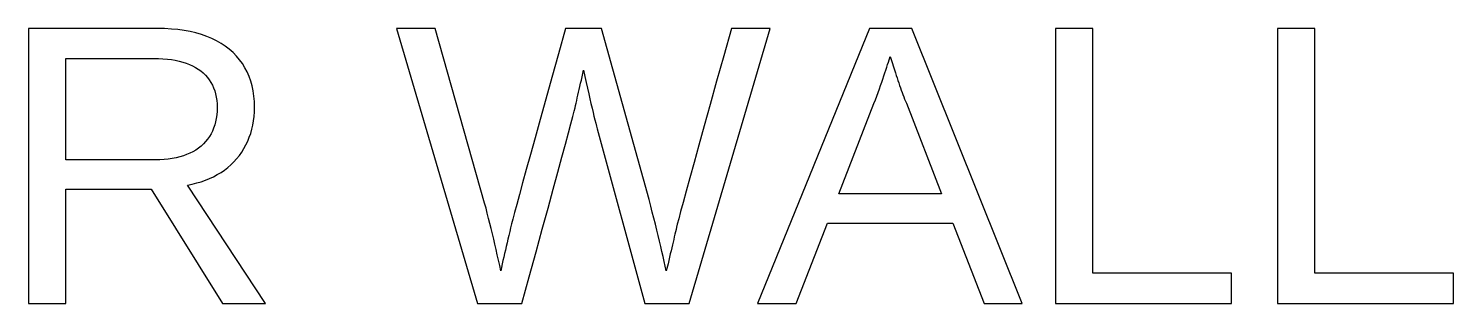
# Model space of a CAD drawing. Extents: x -27 to 133, y -77 to 15.
# Drawn here: x 109.68 to 120.09, y -55 to -53 of the extents above; entities that cross this region are included whole.
import ezdxf

# ---------------------------------------------------------------- set-up
doc = ezdxf.new("R2010")
doc.units = 0
doc.layers.get('0').update_dxf_attribs({"linetype": 'CONTINUOUS'})

msp = doc.modelspace()

# ---------------------------------------------------------------- linework, layer by layer
for points in [[(109.951, -54.1709), (110.576, -54.1709), (111.097, -55.004), (111.411, -55.004), (110.841, -54.1396), (110.876, -54.1328), (110.909, -54.1246), (110.941, -54.1152), (110.973, -54.1044), (111.003, -54.0922), (111.031, -54.0788), (111.059, -54.064), (111.086, -54.0479), (111.111, -54.0304), (111.135, -54.0116), (111.158, -53.9915), (111.18, -53.9701), (111.2, -53.9473), (111.22, -53.9234), (111.237, -53.8987), (111.254, -53.8732), (111.268, -53.8468), (111.281, -53.8196), (111.293, -53.7915), (111.303, -53.7626), (111.311, -53.7328), (111.318, -53.7022), (111.324, -53.6708), (111.328, -53.6385), (111.33, -53.6053), (111.331, -53.5714), (111.33, -53.5304), (111.326, -53.4909), (111.321, -53.4528), (111.313, -53.4161), (111.303, -53.3808), (111.291, -53.3469), (111.277, -53.3145), (111.261, -53.2834), (111.242, -53.2537), (111.222, -53.2255), (111.199, -53.1986), (111.174, -53.1732), (111.146, -53.1491), (111.117, -53.1267), (111.086, -53.106), (111.053, -53.0872), (111.018, -53.0702), (110.982, -53.0549), (110.943, -53.0414), (110.903, -53.0298), (110.861, -53.0199), (110.817, -53.0118), (110.771, -53.0055), (110.724, -53.001), (110.674, -52.9984), (110.623, -52.9975), (109.679, -52.9975), (109.679, -55.004), (109.951, -55.004)], [(113.339, -54.8087), (113.389, -54.6276), (113.434, -54.4608), (113.476, -54.3083), (113.514, -54.17), (113.548, -54.046), (113.578, -53.9362), (113.604, -53.8407), (113.626, -53.7595), (113.644, -53.6925), (113.658, -53.6398), (113.668, -53.6013), (113.674, -53.5771), (113.678, -53.5596), (113.682, -53.5416), (113.686, -53.5229), (113.69, -53.5036), (113.695, -53.4836), (113.7, -53.463), (113.704, -53.4417), (113.709, -53.4198), (113.714, -53.3973), (113.72, -53.3741), (113.725, -53.3503), (113.731, -53.3259), (113.736, -53.3008), (113.746, -53.3472), (113.756, -53.3914), (113.765, -53.4333), (113.774, -53.473), (113.782, -53.5105), (113.79, -53.5457), (113.798, -53.5787), (113.805, -53.6094), (113.812, -53.6379), (113.818, -53.6641), (113.825, -53.6881), (113.83, -53.7099), (113.836, -53.7294), (114.183, -55.004), (114.508, -55.004), (115.099, -52.9975), (114.816, -52.9975), (114.76, -53.1974), (114.708, -53.3825), (114.661, -53.553), (114.618, -53.7087), (114.578, -53.8497), (114.544, -53.976), (114.513, -54.0876), (114.486, -54.1844), (114.464, -54.2666), (114.445, -54.334), (114.431, -54.3867), (114.421, -54.4246), (114.415, -54.4479), (114.412, -54.4641), (114.408, -54.4811), (114.404, -54.4988), (114.399, -54.5171), (114.395, -54.5363), (114.39, -54.5561), (114.385, -54.5766), (114.38, -54.5979), (114.375, -54.6198), (114.37, -54.6425), (114.364, -54.6659), (114.359, -54.69), (114.353, -54.7149), (114.34, -54.7647), (114.333, -54.7315), (114.325, -54.6972), (114.317, -54.6618), (114.309, -54.6252), (114.3, -54.5876), (114.291, -54.5488), (114.281, -54.509), (114.271, -54.468), (114.261, -54.4259), (114.25, -54.3827), (114.238, -54.3384), (114.227, -54.2929), (114.215, -54.2464), (113.866, -52.9975), (113.605, -52.9975), (113.553, -53.182), (113.505, -53.3541), (113.46, -53.5137), (113.419, -53.6609), (113.381, -53.7955), (113.347, -53.9176), (113.316, -54.0273), (113.29, -54.1244), (113.267, -54.2091), (113.247, -54.2813), (113.231, -54.341), (113.219, -54.3882), (113.21, -54.423), (113.203, -54.4513), (113.196, -54.4792), (113.19, -54.5069), (113.183, -54.5342), (113.177, -54.5611), (113.171, -54.5878), (113.165, -54.6141), (113.159, -54.64), (113.153, -54.6656), (113.147, -54.6909), (113.142, -54.7158), (113.136, -54.7404), (113.131, -54.7647), (113.123, -54.7258), (113.114, -54.6871), (113.105, -54.6485), (113.097, -54.6101), (113.088, -54.5718), (113.079, -54.5338), (113.07, -54.4959), (113.061, -54.4581), (113.051, -54.4206), (113.042, -54.3832), (113.032, -54.3459), (113.023, -54.3089), (113.013, -54.272), (112.652, -52.9975), (112.369, -52.9975), (112.96, -55.004), (113.285, -55.004)], [(115.519, -54.4172), (116.434, -54.4172), (116.663, -55.004), (116.941, -55.004), (116.135, -52.9975), (115.825, -52.9975), (115.007, -55.004), (115.289, -55.004)], [(118.472, -54.7818), (117.458, -54.7818), (117.458, -52.9975), (117.186, -52.9975), (117.186, -55.004), (118.472, -55.004)], [(120.094, -54.7818), (119.08, -54.7818), (119.08, -52.9975), (118.808, -52.9975), (118.808, -55.004), (120.094, -55.004)], [(109.951, -53.2153), (110.596, -53.2153), (110.63, -53.2159), (110.662, -53.2175), (110.694, -53.2202), (110.724, -53.224), (110.752, -53.2289), (110.78, -53.2349), (110.806, -53.242), (110.831, -53.2501), (110.855, -53.2594), (110.878, -53.2697), (110.899, -53.2811), (110.92, -53.2936), (110.938, -53.3072), (110.956, -53.3218), (110.972, -53.3374), (110.987, -53.354), (111, -53.3716), (111.012, -53.3902), (111.023, -53.4097), (111.032, -53.4303), (111.04, -53.4518), (111.046, -53.4743), (111.051, -53.4978), (111.055, -53.5223), (111.057, -53.5477), (111.057, -53.5742), (111.057, -53.6016), (111.055, -53.6279), (111.051, -53.6534), (111.046, -53.6779), (111.04, -53.7014), (111.032, -53.724), (111.023, -53.7456), (111.013, -53.7663), (111.001, -53.7861), (110.988, -53.8048), (110.973, -53.8227), (110.957, -53.8395), (110.94, -53.8555), (110.921, -53.8703), (110.901, -53.884), (110.88, -53.8964), (110.858, -53.9077), (110.835, -53.9178), (110.811, -53.9267), (110.785, -53.9345), (110.758, -53.941), (110.73, -53.9464), (110.701, -53.9505), (110.671, -53.9535), (110.64, -53.9553), (110.607, -53.9559), (109.951, -53.9559)], [(115.858, -53.5457), (115.869, -53.5176), (115.879, -53.4903), (115.889, -53.4638), (115.898, -53.4381), (115.907, -53.4132), (115.915, -53.3891), (115.923, -53.3658), (115.931, -53.3432), (115.938, -53.3215), (115.945, -53.3005), (115.952, -53.2804), (115.958, -53.261), (115.964, -53.2424), (115.976, -53.2025), (116.015, -53.3207), (116.021, -53.3396), (116.027, -53.3582), (116.033, -53.3765), (116.039, -53.3945), (116.046, -53.4122), (116.052, -53.4296), (116.058, -53.4467), (116.064, -53.4635), (116.07, -53.48), (116.076, -53.4962), (116.082, -53.512), (116.088, -53.5276), (116.095, -53.5429), (116.352, -54.2051), (115.602, -54.2051)]]:
    msp.add_lwpolyline(points, close=True)

doc.saveas('drawing.dxf')
